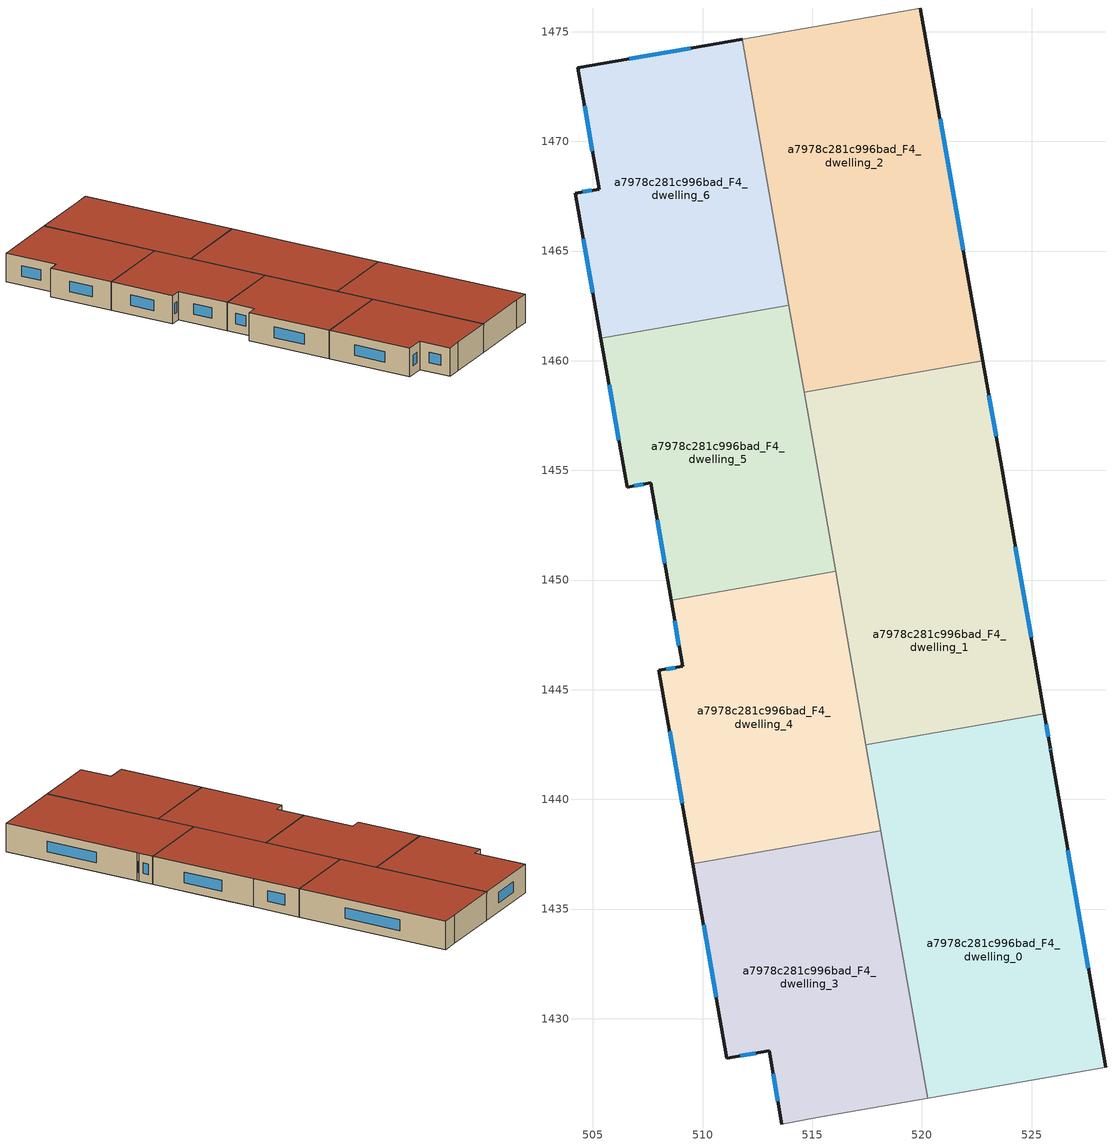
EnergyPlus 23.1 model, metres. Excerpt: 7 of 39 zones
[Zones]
a7978c281c996bad_F4_dwelling_0
 floor to a7978c281c996bad_F3_dwelling_0 (EU_floor_Construction): 526.27,1439.89 528.37,1427.79 526.7,1427.5 520.27,1426.37 518.15,1438.47 z12
 floor to a7978c281c996bad_F3_dwelling_1 (EU_floor_Construction): 525.58,1443.91 525.84,1442.37 525.87,1442.2 526.27,1439.89 518.15,1438.47 517.44,1442.49 z12
 wall outside (EU_wall_Construction): 528.37,1427.79 525.87,1442.2 525.84,1442.37 525.58,1443.92 z12:15
 wall adiabatic (EU_wall_Construction): 520.27,1426.37 526.7,1427.5 528.37,1427.79 z12:15
 wall to a7978c281c996bad_F4_dwelling_1 (EU_wall_Construction): 525.58,1443.92 517.44,1442.49 z12:15
 wall to a7978c281c996bad_F4_dwelling_3 (EU_wall_Construction): 518.13,1438.57 520.27,1426.37 z12:15
 wall to a7978c281c996bad_F4_dwelling_4 (EU_wall_Construction): 517.44,1442.49 518.13,1438.57 z12:15
 window (EU_Window_Construction): 525.76,1442.86 525.66,1443.43 / 525.86,1442.26 525.85,1442.32 / 527.59,1432.31 526.66,1437.68 z12.94:14.06
 roof outside (EU_roof_Construction): 528.37,1427.79 525.87,1442.2 525.84,1442.37 525.58,1443.92 517.44,1442.49 520.27,1426.37 526.7,1427.5 z15
a7978c281c996bad_F4_dwelling_1
 floor to a7978c281c996bad_F3_dwelling_1 (EU_floor_Construction): 524.18,1451.96 525.58,1443.91 517.44,1442.49 516.04,1450.53 z12
 floor to a7978c281c996bad_F3_dwelling_2 (EU_floor_Construction): 522.78,1459.99 523.66,1455 524.18,1451.96 516.04,1450.53 514.63,1458.56 z12
 wall outside (EU_wall_Construction): 525.58,1443.92 523.66,1455 522.78,1459.99 z12:15
 wall to a7978c281c996bad_F4_dwelling_2 (EU_wall_Construction): 522.78,1459.99 514.63,1458.56 z12:15
 wall to a7978c281c996bad_F4_dwelling_5 (EU_wall_Construction): 514.63,1458.56 516.06,1450.39 z12:15
 wall to a7978c281c996bad_F4_dwelling_4 (EU_wall_Construction): 516.06,1450.39 517.44,1442.49 z12:15
 window (EU_Window_Construction): 523.38,1456.57 523.05,1458.43 / 524.97,1447.39 524.26,1451.53 z12.94:14.06
 roof outside (EU_roof_Construction): 525.58,1443.92 523.66,1455 522.78,1459.99 514.63,1458.56 517.44,1442.49 z15
a7978c281c996bad_F4_dwelling_2
 floor to a7978c281c996bad_F3_dwelling_3 (EU_floor_Construction): 519.93,1476.08 522.07,1464.01 513.93,1462.58 511.81,1474.66 518.24,1475.78 z12
 floor to a7978c281c996bad_F3_dwelling_2 (EU_floor_Construction): 522.07,1464.01 522.78,1459.99 514.63,1458.56 513.93,1462.58 z12
 wall outside (EU_wall_Construction): 522.78,1459.99 519.93,1476.08 z12:15
 wall adiabatic (EU_wall_Construction): 519.93,1476.08 518.24,1475.78 511.81,1474.66 z12:15
 wall to a7978c281c996bad_F4_dwelling_6 (EU_wall_Construction): 511.81,1474.66 513.94,1462.52 z12:15
 wall to a7978c281c996bad_F4_dwelling_5 (EU_wall_Construction): 513.94,1462.52 514.63,1458.56 z12:15
 window (EU_Window_Construction): 521.89,1465.03 520.82,1471.04 z12.94:14.06
 roof outside (EU_roof_Construction): 522.78,1459.99 519.93,1476.08 518.24,1475.78 511.81,1474.66 514.63,1458.56 z15
a7978c281c996bad_F4_dwelling_3
 floor to a7978c281c996bad_F3_dwelling_4 (EU_floor_Construction): 518.13,1438.57 520.27,1426.37 515.17,1425.48 513.61,1425.2 513.03,1428.54 511.11,1428.21 509.56,1437.07 z12
 wall outside (EU_wall_Construction): 509.56,1437.07 511.11,1428.21 513.03,1428.54 513.61,1425.2 z12:15
 wall to a7978c281c996bad_F4_dwelling_4 (EU_wall_Construction): 518.13,1438.57 509.56,1437.07 z12:15
 wall adiabatic (EU_wall_Construction): 513.61,1425.2 515.17,1425.48 520.27,1426.37 z12:15
 window (EU_Window_Construction): 513.21,1427.49 513.43,1426.25 / 511.71,1428.31 512.43,1428.44 / 510.04,1434.29 510.62,1430.98 z12.94:14.06
 roof outside (EU_roof_Construction): 520.27,1426.37 518.13,1438.57 509.56,1437.07 511.11,1428.21 513.03,1428.54 513.61,1425.2 515.17,1425.48 z15
a7978c281c996bad_F4_dwelling_4
 floor to a7978c281c996bad_F3_dwelling_5 (EU_floor_Construction): 516.06,1450.39 518.13,1438.57 509.56,1437.07 508.01,1445.88 509.09,1446.07 508.56,1449.08 z12
 wall outside (EU_wall_Construction): 508.56,1449.08 509.09,1446.07 508.01,1445.88 509.56,1437.07 z12:15
 wall to a7978c281c996bad_F4_dwelling_5 (EU_wall_Construction): 516.06,1450.39 508.56,1449.08 z12:15
 window (EU_Window_Construction): 508.5,1443.12 509.07,1439.83 / 508.75,1446.01 508.35,1445.94 / 508.73,1448.14 508.92,1447.01 z12.94:14.06
 roof outside (EU_roof_Construction): 518.13,1438.57 516.06,1450.39 508.56,1449.08 509.09,1446.07 508.01,1445.88 509.56,1437.07 z15
a7978c281c996bad_F4_dwelling_5
 floor to a7978c281c996bad_F3_dwelling_6 (EU_floor_Construction): 513.94,1462.52 516.06,1450.39 508.56,1449.08 507.63,1454.43 506.56,1454.24 505.37,1461.02 z12
 wall outside (EU_wall_Construction): 505.37,1461.02 506.56,1454.24 507.63,1454.43 508.56,1449.08 z12:15
 wall to a7978c281c996bad_F4_dwelling_6 (EU_wall_Construction): 513.94,1462.52 505.37,1461.02 z12:15
 window (EU_Window_Construction): 507.92,1452.76 508.27,1450.76 / 506.89,1454.3 507.3,1454.37 / 505.74,1458.9 506.18,1456.37 z12.94:14.06
 roof outside (EU_roof_Construction): 516.06,1450.39 513.94,1462.52 505.37,1461.02 506.56,1454.24 507.63,1454.43 508.56,1449.08 z15
a7978c281c996bad_F4_dwelling_6
 floor to a7978c281c996bad_F3_dwelling_7 (EU_floor_Construction): 511.81,1474.66 513.94,1462.52 505.37,1461.02 504.2,1467.64 505.28,1467.83 504.31,1473.35 z12
 wall outside (EU_wall_Construction): 511.81,1474.66 504.31,1473.35 505.28,1467.83 504.2,1467.64 505.37,1461.02 z12:15
 window (EU_Window_Construction): 509.46,1474.25 506.67,1473.76 / 504.57,1465.57 505,1463.1 / 504.94,1467.77 504.54,1467.7 / 504.62,1471.62 504.98,1469.56 z12.94:14.06
 roof outside (EU_roof_Construction): 513.94,1462.52 511.81,1474.66 504.31,1473.35 505.28,1467.83 504.2,1467.64 505.37,1461.02 z15
[Building]
EU S2 Campaign: North Axis=0; Terrain=City; Solar Distribution=FullExterior
[Site:Location]
Vienna: Latitude=48; Longitude=16.5; Time Zone=1; Elevation=183
[SizingPeriod:WeatherFileDays]
AnnualSizingPeriod: Begin Month=1; Begin Day of Month=1; End Month=12; End Day of Month=31; Day of Week for Start Day=Monday; Use Weather File Daylight Saving Period=No; Use Weather File Rain and Snow Indicators=No
[MATERIAL]
EU_InternalMass_Material: Roughness=MediumRough; Thickness=0.1; Conductivity=1; Density=1800; Specific Heat=900; Thermal Absorptance=0.9; Solar Absorptance=0.7; Visible Absorptance=0.7
[MATERIAL:NOMASS] Roughness=MediumRough; Thermal Absorptance=0.9; Solar Absorptance=0.7; Visible Absorptance=0.7
Name | Thermal Resistance
EU_wall_NoMass | 0.914258
EU_roof_NoMass | 0.954009
EU_floor_NoMass | 1.09711
[WINDOWMATERIAL:SIMPLEGLAZINGSYSTEM]
EU_Window_SimpleGlazing: UFactor=2.09642; Solar Heat Gain Coefficient=0.65; Visible Transmittance=0.65
[CONSTRUCTION]
EU_wall_Construction: EU_wall_NoMass
EU_roof_Construction: EU_roof_NoMass
EU_floor_Construction: EU_floor_NoMass
EU_Window_Construction: EU_Window_SimpleGlazing
EU_InternalMass_Construction: EU_InternalMass_Material
[ZONE] Type=1; Multiplier=1; Ceiling Height=autocalculate; Floor Area=autocalculate; Part of Total Floor Area=Yes
Name | Volume
a7978c281c996bad_F4_dwelling_0 | 404.726
a7978c281c996bad_F4_dwelling_1 | 404.746
a7978c281c996bad_F4_dwelling_2 | 404.743
a7978c281c996bad_F4_dwelling_3 | 303.554
a7978c281c996bad_F4_dwelling_4 | 303.58
a7978c281c996bad_F4_dwelling_5 | 303.55
a7978c281c996bad_F4_dwelling_6 | 303.569
[INTERNALMASS] Construction=EU_InternalMass_Construction
Name | Zone or ZoneList | Surface Area
a7978c281c996bad_F4_dwelling_0_EU_InternalMass | a7978c281c996bad_F4_dwelling_0 | 134.914
a7978c281c996bad_F4_dwelling_1_EU_InternalMass | a7978c281c996bad_F4_dwelling_1 | 134.915
a7978c281c996bad_F4_dwelling_2_EU_InternalMass | a7978c281c996bad_F4_dwelling_2 | 134.914
a7978c281c996bad_F4_dwelling_3_EU_InternalMass | a7978c281c996bad_F4_dwelling_3 | 101.185
a7978c281c996bad_F4_dwelling_4_EU_InternalMass | a7978c281c996bad_F4_dwelling_4 | 101.193
a7978c281c996bad_F4_dwelling_5_EU_InternalMass | a7978c281c996bad_F4_dwelling_5 | 101.184
a7978c281c996bad_F4_dwelling_6_EU_InternalMass | a7978c281c996bad_F4_dwelling_6 | 101.19
[OTHEREQUIPMENT] Fuel Type=Electricity; Design Level Calculation Method=Watts/Area; Power per Zone Floor Area=1; Fraction Latent=0; Fraction Radiant=0; Fraction Lost=0; Carbon Dioxide Generation Rate=0; EndUse Subcategory=EU_Step8_InternalGains
Name | Zone or ZoneList or Space or SpaceList | Schedule
EU_Step8_InternalGain_a7978c281c996bad_F4_dwelling_0_f000 | a7978c281c996bad_F4_dwelling_0 | EU_Step8_GainSchedule_a7978c281c996bad_F4_dwelling_0_f000
EU_Step8_InternalGain_a7978c281c996bad_F4_dwelling_1_f000 | a7978c281c996bad_F4_dwelling_1 | EU_Step8_GainSchedule_a7978c281c996bad_F4_dwelling_1_f000
EU_Step8_InternalGain_a7978c281c996bad_F4_dwelling_2_f000 | a7978c281c996bad_F4_dwelling_2 | EU_Step8_GainSchedule_a7978c281c996bad_F4_dwelling_2_f000
EU_Step8_InternalGain_a7978c281c996bad_F4_dwelling_3_f000 | a7978c281c996bad_F4_dwelling_3 | EU_Step8_GainSchedule_a7978c281c996bad_F4_dwelling_3_f000
EU_Step8_InternalGain_a7978c281c996bad_F4_dwelling_4_f000 | a7978c281c996bad_F4_dwelling_4 | EU_Step8_GainSchedule_a7978c281c996bad_F4_dwelling_4_f000
EU_Step8_InternalGain_a7978c281c996bad_F4_dwelling_5_f000 | a7978c281c996bad_F4_dwelling_5 | EU_Step8_GainSchedule_a7978c281c996bad_F4_dwelling_5_f000
EU_Step8_InternalGain_a7978c281c996bad_F4_dwelling_6_f000 | a7978c281c996bad_F4_dwelling_6 | EU_Step8_GainSchedule_a7978c281c996bad_F4_dwelling_6_f000
[ZONEVENTILATION:DESIGNFLOWRATE] Schedule=EU_AlwaysOn; Design Flow Rate Calculation Method=AirChanges/Hour; Air Changes per Hour=0.546891; Ventilation Type=Natural; Fan Pressure Rise=0; Fan Total Efficiency=1; Constant Term Coefficient=1; Temperature Term Coefficient=0; Velocity Term Coefficient=0; Velocity Squared Term Coefficient=0; Minimum Indoor Temperature=-100; Maximum Indoor Temperature=100; Delta Temperature=-100; Minimum Outdoor Temperature=-100; Maximum Outdoor Temperature=100; Maximum Wind Speed=40
Name | Zone or ZoneList or Space or SpaceList
EU_ConstantAir_a7978c281c996bad_F4_dwelling_0 | a7978c281c996bad_F4_dwelling_0
EU_ConstantAir_a7978c281c996bad_F4_dwelling_1 | a7978c281c996bad_F4_dwelling_1
EU_ConstantAir_a7978c281c996bad_F4_dwelling_2 | a7978c281c996bad_F4_dwelling_2
EU_ConstantAir_a7978c281c996bad_F4_dwelling_3 | a7978c281c996bad_F4_dwelling_3
EU_ConstantAir_a7978c281c996bad_F4_dwelling_4 | a7978c281c996bad_F4_dwelling_4
EU_ConstantAir_a7978c281c996bad_F4_dwelling_5 | a7978c281c996bad_F4_dwelling_5
EU_ConstantAir_a7978c281c996bad_F4_dwelling_6 | a7978c281c996bad_F4_dwelling_6
[HVACTEMPLATE:THERMOSTAT] Constant Heating Setpoint=20; Constant Cooling Setpoint=50
EU_HeatOnly_a7978c281c996bad_F0_dwelling_0; EU_HeatOnly_a7978c281c996bad_F0_dwelling_1; EU_HeatOnly_a7978c281c996bad_F0_dwelling_2; EU_HeatOnly_a7978c281c996bad_F0_dwelling_3; EU_HeatOnly_a7978c281c996bad_F0_dwelling_4; EU_HeatOnly_a7978c281c996bad_F0_dwelling_5; EU_HeatOnly_a7978c281c996bad_F0_dwelling_6; EU_HeatOnly_a7978c281c996bad_F0_dwelling_7; EU_HeatOnly_a7978c281c996bad_F1_dwelling_0; EU_HeatOnly_a7978c281c996bad_F1_dwelling_1; EU_HeatOnly_a7978c281c996bad_F1_dwelling_2; EU_HeatOnly_a7978c281c996bad_F1_dwelling_3; EU_HeatOnly_a7978c281c996bad_F1_dwelling_4; EU_HeatOnly_a7978c281c996bad_F1_dwelling_5; EU_HeatOnly_a7978c281c996bad_F1_dwelling_6; EU_HeatOnly_a7978c281c996bad_F1_dwelling_7; EU_HeatOnly_a7978c281c996bad_F2_dwelling_0; EU_HeatOnly_a7978c281c996bad_F2_dwelling_1; EU_HeatOnly_a7978c281c996bad_F2_dwelling_2; EU_HeatOnly_a7978c281c996bad_F2_dwelling_3; EU_HeatOnly_a7978c281c996bad_F2_dwelling_4; EU_HeatOnly_a7978c281c996bad_F2_dwelling_5; EU_HeatOnly_a7978c281c996bad_F2_dwelling_6; EU_HeatOnly_a7978c281c996bad_F2_dwelling_7; EU_HeatOnly_a7978c281c996bad_F3_dwelling_0; EU_HeatOnly_a7978c281c996bad_F3_dwelling_1; EU_HeatOnly_a7978c281c996bad_F3_dwelling_2; EU_HeatOnly_a7978c281c996bad_F3_dwelling_3; EU_HeatOnly_a7978c281c996bad_F3_dwelling_4; EU_HeatOnly_a7978c281c996bad_F3_dwelling_5; EU_HeatOnly_a7978c281c996bad_F3_dwelling_6; EU_HeatOnly_a7978c281c996bad_F3_dwelling_7; EU_HeatOnly_a7978c281c996bad_F4_dwelling_0; EU_HeatOnly_a7978c281c996bad_F4_dwelling_1; EU_HeatOnly_a7978c281c996bad_F4_dwelling_2; EU_HeatOnly_a7978c281c996bad_F4_dwelling_3; EU_HeatOnly_a7978c281c996bad_F4_dwelling_4; EU_HeatOnly_a7978c281c996bad_F4_dwelling_5; EU_HeatOnly_a7978c281c996bad_F4_dwelling_6
[HVACTEMPLATE:ZONE:IDEALLOADSAIRSYSTEM] System Availability Schedule=EU_AlwaysOn; Maximum Heating Supply Air Temperature=50; Minimum Cooling Supply Air Temperature=13; Maximum Heating Supply Air Humidity Ratio=0.0156; Minimum Cooling Supply Air Humidity Ratio=0.0077; Heating Limit=NoLimit; Cooling Limit=NoLimit; Heating Availability Schedule=EU_AlwaysOn; Cooling Availability Schedule=EU_CoolingOff; Dehumidification Control Type=ConstantSensibleHeatRatio; Cooling Sensible Heat Ratio=0.7; Dehumidification Setpoint=60; Humidification Control Type=None; Humidification Setpoint=30; Outdoor Air Method=None; Outdoor Air Flow Rate per Person=0.00944; Outdoor Air Flow Rate per Zone Floor Area=0; Outdoor Air Flow Rate per Zone=0; Demand Controlled Ventilation Type=None; Outdoor Air Economizer Type=NoEconomizer; Heat Recovery Type=None; Sensible Heat Recovery Effectiveness=0.7; Latent Heat Recovery Effectiveness=0.65
Name | Template Thermostat
a7978c281c996bad_F4_dwelling_0 | EU_HeatOnly_a7978c281c996bad_F4_dwelling_0
a7978c281c996bad_F4_dwelling_1 | EU_HeatOnly_a7978c281c996bad_F4_dwelling_1
a7978c281c996bad_F4_dwelling_2 | EU_HeatOnly_a7978c281c996bad_F4_dwelling_2
a7978c281c996bad_F4_dwelling_3 | EU_HeatOnly_a7978c281c996bad_F4_dwelling_3
a7978c281c996bad_F4_dwelling_4 | EU_HeatOnly_a7978c281c996bad_F4_dwelling_4
a7978c281c996bad_F4_dwelling_5 | EU_HeatOnly_a7978c281c996bad_F4_dwelling_5
a7978c281c996bad_F4_dwelling_6 | EU_HeatOnly_a7978c281c996bad_F4_dwelling_6
[SIZING:ZONE] Zone Cooling Design Supply Air Temperature Input Method=SupplyAirTemperature; Zone Cooling Design Supply Air Temperature=13; Zone Heating Design Supply Air Temperature Input Method=SupplyAirTemperature; Zone Heating Design Supply Air Temperature=50; Zone Cooling Design Supply Air Humidity Ratio=0.008; Zone Heating Design Supply Air Humidity Ratio=0.008; Cooling Design Air Flow Method=DesignDay; Cooling Design Air Flow Rate=0; Cooling Minimum Air Flow per Zone Floor Area=0.000762; Cooling Minimum Air Flow=0; Cooling Minimum Air Flow Fraction=0.2; Heating Design Air Flow Method=DesignDay; Heating Design Air Flow Rate=0; Heating Maximum Air Flow per Zone Floor Area=0.002032; Heating Maximum Air Flow=0.141576; Heating Maximum Air Flow Fraction=0.3; Account for Dedicated Outdoor Air System=No; Dedicated Outdoor Air System Control Strategy=NeutralSupplyAir; Dedicated Outdoor Air Low Setpoint Temperature for Design=autosize; Dedicated Outdoor Air High Setpoint Temperature for Design=autosize; Zone Load Sizing Method=Sensible Load Only No Latent Load; Zone Latent Cooling Design Supply Air Humidity Ratio Input Method=HumidityRatioDifference; Zone Cooling Design Supply Air Humidity Ratio Difference=0.005; Zone Latent Heating Design Supply Air Humidity Ratio Input Method=HumidityRatioDifference; Zone Humidification Design Supply Air Humidity Ratio Difference=0.005
a7978c281c996bad_F4_dwelling_0; a7978c281c996bad_F4_dwelling_1; a7978c281c996bad_F4_dwelling_2; a7978c281c996bad_F4_dwelling_3; a7978c281c996bad_F4_dwelling_4; a7978c281c996bad_F4_dwelling_5; a7978c281c996bad_F4_dwelling_6
[SCHEDULE:CONSTANT]
Name | Hourly Value
EU_AlwaysOn | 1
EU_CoolingOff | 0
[SCHEDULE:FILE] Column Number=1; Rows to Skip at Top=0; Number of Hours of Data=8760; Column Separator=Comma; Interpolate to Timestep=No; Minutes per Item=60; Adjust Schedule for Daylight Savings=Yes
Name | File
EU_Step8_GainSchedule_a7978c281c996bad_F4_dwelling_0_f000 | ../../schedules/a7978c281c996bad/a7978c281c996bad_F4_dwelling_0_f000_gain.csv
EU_Step8_GainSchedule_a7978c281c996bad_F4_dwelling_1_f000 | ../../schedules/a7978c281c996bad/a7978c281c996bad_F4_dwelling_1_f000_gain.csv
EU_Step8_GainSchedule_a7978c281c996bad_F4_dwelling_2_f000 | ../../schedules/a7978c281c996bad/a7978c281c996bad_F4_dwelling_2_f000_gain.csv
EU_Step8_GainSchedule_a7978c281c996bad_F4_dwelling_3_f000 | ../../schedules/a7978c281c996bad/a7978c281c996bad_F4_dwelling_3_f000_gain.csv
EU_Step8_GainSchedule_a7978c281c996bad_F4_dwelling_4_f000 | ../../schedules/a7978c281c996bad/a7978c281c996bad_F4_dwelling_4_f000_gain.csv
EU_Step8_GainSchedule_a7978c281c996bad_F4_dwelling_5_f000 | ../../schedules/a7978c281c996bad/a7978c281c996bad_F4_dwelling_5_f000_gain.csv
EU_Step8_GainSchedule_a7978c281c996bad_F4_dwelling_6_f000 | ../../schedules/a7978c281c996bad/a7978c281c996bad_F4_dwelling_6_f000_gain.csv
